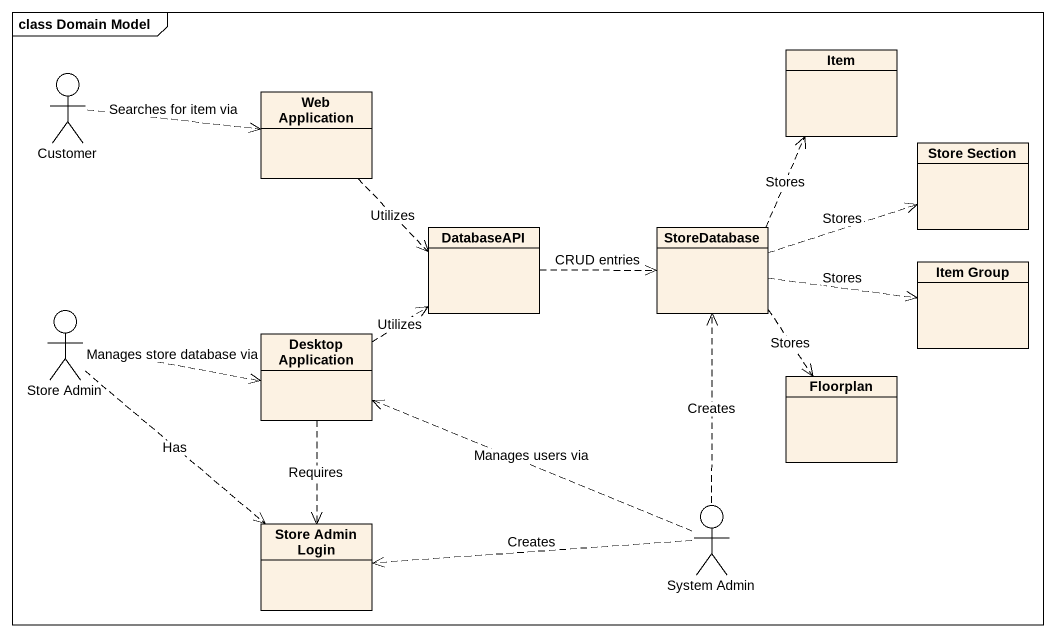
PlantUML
@startuml
mainframe class Domain Model
allowmixing
hide circle
hide empty members
actor Customer
class "Web Application" as Web_Application
class Item
class "Store Section" as Store_Section
class DatabaseAPI
class StoreDatabase
class "Item Group" as Item_Group
actor "Store Admin" as Store_Admin
class "Desktop Application" as Desktop_Application
class Floorplan
class "Store Admin Login" as Store_Admin_Login
actor "System Admin" as System_Admin
Customer .right.> Web_Application : Searches for item via
Web_Application ..> DatabaseAPI : Utilizes
DatabaseAPI .right.> StoreDatabase : CRUD entries
StoreDatabase .up.> Item : Stores
StoreDatabase .right.> Store_Section : Stores
StoreDatabase .right.> Item_Group : Stores
StoreDatabase ..> Floorplan : Stores
Store_Admin .right.> Desktop_Application : Manages store database via
Store_Admin ..> Store_Admin_Login : Has
Desktop_Application .up.> DatabaseAPI : Utilizes
Desktop_Application ..> Store_Admin_Login : Requires
System_Admin .up.> StoreDatabase : Creates
System_Admin .left.> Desktop_Application : Manages users via
System_Admin .left.> Store_Admin_Login : Creates
@enduml
